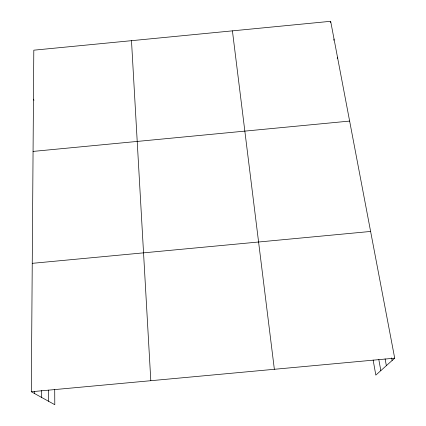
<?xml version="1.0" encoding="UTF-8"?>
<svg xmlns="http://www.w3.org/2000/svg" width="426" height="426" viewBox="0 0 426 426"><rect width="100%" height="100%" fill="white"/><g stroke="black" fill="none" stroke-linecap="round" stroke-linejoin="round"><path stroke-width="0.64" d="M41.684 397.469L41.695 390.562M34.49 393.502L34.501 391.553M54.714 389.492L54.794 404.7L31.3 391.744L33.808 50.183L330.667 21.3L394.7 358.17L375.823 375.109L373.144 360.071M330.411 22.551L330.667 21.3M333.771 40.273L334.037 39.048M337.216 58.41L337.493 57.222M33.063 151.411L349.629 121.075M32.243 263.337L370.609 231.451M31.3 391.744L394.7 358.17M33.446 99.178L33.979 100.254M391.654 357.899L392.138 360.471M385.093 358.836L386.355 365.657M378.826 359.608L380.823 370.62M232.42 30.858L274.36 369.289M131.49 40.678L150.804 380.7M48.548 390.12L48.569 401.265"/></g></svg>
